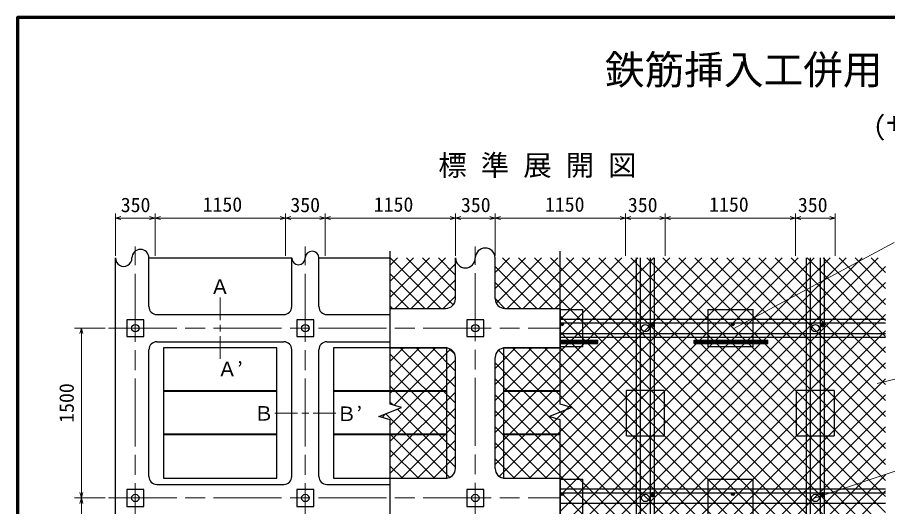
# Model space of a CAD drawing. Units: millimetres, scale not verified. Extents: x 500 to 20500, y 500 to 14350.
# Drawn here: x 500 to 8178, y 10028 to 14350 of the extents above; entities that cross this region are included whole.
import ezdxf
from ezdxf.enums import TextEntityAlignment as Align

# ---------------------------------------------------------------- set-up
doc = ezdxf.new("R2010")
doc.units = ezdxf.units.MM
doc.header["$LTSCALE"] = 50
doc.linetypes.add('CHAIN', pattern=[18.5, 12, -1.5, 3.5, -1.5])
for name, color, linetype, lineweight in [('C-BMK', 3, 'CHAIN', 13), ('C-STR', 6, 'Continuous', 25), ('C-STR-DIM', 1, 'Continuous', 13), ('C-STR-HTXT', 1, 'Continuous', 13), ('C-TTL', 2, 'Continuous', 70)]:
    doc.layers.add(name, color=color, linetype=linetype, lineweight=lineweight)
doc.layers.add('C-TTL-TXT', color=7, linetype='Continuous')
doc.styles.add('ＭＳ ゴシック', font='')
doc.styles.get('ＭＳ ゴシック').set_extended_font_data('MS Gothic')

msp = doc.modelspace()

# ---------------------------------------------------------------- linework, layer by layer
at = {"layer": 'C-BMK', "color": 2}
for p, q in [((1540.2, 6859.73), (1540.2, 12324.73)), ((3040.2, 6859.73), (3040.2, 12324.73)), ((4540.2, 6864.73), (4540.2, 12324.73)), ((1305.2, 11604.73), (5295.2, 11604.73)), ((1305.2, 10104.73), (5295.2, 10104.73))]:
    msp.add_line(p, q, dxfattribs=at)
at = {"layer": 'C-BMK'}
for p, q in [((2290.2, 11874.73), (2290.2, 11674.73)), ((2290.2, 11634.73), (2290.2, 11574.73)), ((2290.2, 11334.73), (2290.2, 11534.73)), ((2770.2, 10854.73), (2970.2, 10854.73)), ((3010.2, 10854.73), (3070.2, 10854.73)), ((3310.2, 10854.73), (3110.2, 10854.73))]:
    msp.add_line(p, q, dxfattribs=at)
at = {"layer": 'C-STR', "color": 7}
for p, q in [((3790.2, 10934.73), (3790.2, 12284.73)), ((5290.2, 10934.73), (5290.2, 12284.73)), ((1365.2, 6929.73), (1365.2, 12224.73)), ((1660.2, 12224.73), (2920.2, 12224.73)), ((1660.2, 11794.73), (1660.2, 12224.73)), ((2920.2, 11794.73), (2920.2, 12224.73)), ((3160.2, 11794.73), (3160.2, 12224.73)), ((3160.2, 12224.73), (3790.2, 12224.73)), ((4365.2, 11864.73), (4365.2, 12224.73)), ((4715.2, 11864.73), (4715.2, 12224.73)), ((5960.2, 12224.73), (5960.2, 6924.73)), ((5994.2, 12224.73), (5994.2, 6924.73)), ((6086.2, 6924.73), (6086.2, 12224.73)), ((6120.2, 6924.73), (6120.2, 12224.73)), ((7460.2, 12224.73), (7460.2, 6924.73)), ((7494.2, 12224.73), (7494.2, 6924.73)), ((7586.2, 6924.73), (7586.2, 12224.73)), ((7620.2, 6924.73), (7620.2, 12224.73)), ((3790.2, 11779.73), (4280.2, 11779.73)), ((4800.2, 11779.73), (5290.2, 11779.73)), ((1730.2, 11724.73), (2850.2, 11724.73)), ((3230.2, 11724.73), (3790.2, 11724.73)), ((5290.2, 11684.73), (8160.2, 11684.73)), ((5290.2, 11650.73), (8160.2, 11650.73)), ((5290.2, 11558.73), (8160.2, 11558.73)), ((5290.2, 11524.73), (8160.2, 11524.73)), ((1730.2, 11484.73), (2850.2, 11484.73)), ((3230.2, 11484.73), (3790.2, 11484.73)), ((1660.2, 10294.73), (1660.2, 11414.73)), ((2920.2, 10294.73), (2920.2, 11414.73)), ((3160.2, 10294.73), (3160.2, 11414.73)), ((3790.2, 11429.73), (4280.2, 11429.73)), ((4800.2, 11429.73), (5290.2, 11429.73)), ((4800.2, 11429.73), (5290.2, 11429.73)), ((4365.2, 10364.73), (4365.2, 11344.73)), ((4715.2, 10364.73), (4715.2, 11344.73)), ((3690.2, 10824.73), (3890.2, 10904.73)), ((3890.2, 10904.73), (3790.2, 10934.73)), ((3790.2, 10794.73), (3690.2, 10824.73)), ((3790.2, 7934.73), (3790.2, 10794.73)), ((5290.2, 10794.73), (5190.2, 10824.73)), ((5290.2, 7934.73), (5290.2, 10794.73)), ((1730.2, 10224.73), (2850.2, 10224.73)), ((3230.2, 10224.73), (3790.2, 10224.73)), ((3790.2, 10279.73), (4280.2, 10279.73)), ((4800.2, 10279.73), (5290.2, 10279.73)), ((4800.2, 10279.73), (5290.2, 10279.73)), ((5290.2, 10184.73), (8160.2, 10184.73)), ((5290.2, 10150.73), (8160.2, 10150.73)), ((5290.2, 10058.73), (8160.2, 10058.73))]:
    msp.add_line(p, q, dxfattribs=at)
at = {"layer": 'C-STR', "color": 1}
for p, q in [((3852.61, 12224.73), (3790.2, 12162.32)), ((4135.46, 12224.73), (3790.2, 11879.48)), ((3994.04, 12224.73), (3790.2, 12020.9)), ((4235.2, 11779.73), (3790.2, 12224.73)), ((3831.88, 11779.73), (4276.88, 12224.73)), ((3931.63, 12224.73), (4345.75, 11810.61)), ((4365.2, 11932.57), (4073.05, 12224.73)), ((4214.47, 12224.73), (4365.2, 12073.99)), ((4983.98, 12224.73), (4715.2, 11955.95)), ((4842.56, 12224.73), (4715.2, 12097.37)), ((6115.36, 12224.73), (4715.2, 10824.58)), ((4715.2, 10683.16), (6256.78, 12224.73)), ((6398.2, 12224.73), (4715.2, 10541.73)), ((4715.2, 10400.31), (6539.62, 12224.73)), ((4715.2, 9268.94), (7670.99, 12224.73)), ((4715.2, 8986.1), (7953.83, 12224.73)), ((4715.2, 9127.52), (7812.41, 12224.73)), ((8095.25, 12224.73), (4717.15, 8846.63)), ((5125.41, 12224.73), (4725.27, 11824.6)), ((6681.04, 12224.73), (4751.43, 10295.12)), ((5225.15, 11779.73), (4780.15, 12224.73)), ((5266.83, 12224.73), (4821.83, 11779.73)), ((4877.46, 10279.73), (6822.46, 12224.73)), ((4921.57, 12224.73), (8160.2, 8986.1)), ((5408.25, 12224.73), (4963.25, 11779.73)), ((4963.25, 11779.73), (5408.25, 12224.73)), ((6963.88, 12224.73), (5018.88, 10279.73)), ((5063, 12224.73), (8160.2, 9127.52)), ((5549.67, 12224.73), (5104.67, 11779.73)), ((7105.3, 12224.73), (5160.3, 10279.73)), ((5204.42, 12224.73), (8160.2, 9268.94)), ((5691.09, 12224.73), (5246.09, 11779.73)), ((5832.51, 12224.73), (5290.2, 11682.42)), ((5290.2, 11541), (5973.93, 12224.73)), ((7246.73, 12224.73), (5290.2, 10268.21)), ((5290.2, 10126.78), (7388.15, 12224.73)), ((7529.57, 12224.73), (5290.2, 9985.36)), ((5345.84, 12224.73), (8160.2, 9410.36)), ((8160.2, 9551.78), (5487.26, 12224.73)), ((5628.68, 12224.73), (8160.2, 9693.21)), ((5770.1, 12224.73), (8160.2, 9834.63)), ((5911.52, 12224.73), (8160.2, 9976.05)), ((8160.2, 10117.47), (6052.95, 12224.73)), ((6194.37, 12224.73), (8160.2, 10258.89)), ((8160.2, 10400.31), (6335.79, 12224.73)), ((6477.21, 12224.73), (8160.2, 10541.73)), ((8160.2, 10683.16), (6618.63, 12224.73)), ((6760.05, 12224.73), (8160.2, 10824.58)), ((8160.2, 10966), (6901.47, 12224.73)), ((7042.89, 12224.73), (8160.2, 11107.42)), ((8160.2, 11248.84), (7184.32, 12224.73)), ((7325.74, 12224.73), (8160.2, 11390.26)), ((8160.2, 11531.68), (7467.16, 12224.73)), ((7608.58, 12224.73), (8160.2, 11673.11)), ((8160.2, 11814.53), (7750, 12224.73)), ((7891.42, 12224.73), (8160.2, 11955.95)), ((8160.2, 12097.37), (8032.84, 12224.73)), ((4365.2, 12171.63), (3973.3, 11779.73)), ((4715.2, 12148.26), (5083.73, 11779.73)), ((4792.07, 8780.12), (8160.2, 12148.26)), ((3790.2, 12083.31), (4093.78, 11779.73)), ((4365.2, 12030.21), (4114.72, 11779.73)), ((4715.2, 12006.84), (4942.31, 11779.73)), ((8160.2, 12006.84), (4933.1, 8779.73)), ((3790.2, 11941.89), (3952.36, 11779.73)), ((4256.14, 11779.73), (4365.2, 11888.79)), ((4715.2, 11865.41), (4800.89, 11779.73)), ((5074.52, 8779.73), (8160.2, 11865.41)), ((3790.2, 11800.46), (3810.94, 11779.73)), ((5290.2, 11779.73), (5290.2, 11429.73)), ((8160.2, 11723.99), (5215.94, 8779.73)), ((8160.2, 8844.68), (5290.2, 11714.68)), ((5290.2, 8712.57), (8160.2, 11582.57)), ((8160.2, 8703.26), (5290.2, 11573.26)), ((8160.2, 11441.15), (5290.2, 8571.15)), ((4188.98, 11429.73), (3790.2, 11030.95)), ((3790.2, 11172.37), (4047.56, 11429.73)), ((3906.14, 11429.73), (3790.2, 11313.79)), ((4365.2, 10801.2), (3790.2, 11376.2)), ((4320.34, 11419.66), (3824.97, 10924.3)), ((3878.1, 11429.73), (4365.2, 10942.62)), ((4019.52, 11429.73), (4365.2, 11084.04)), ((4365.2, 11225.46), (4160.94, 11429.73)), ((4361.02, 11371.07), (4306.55, 11425.54)), ((4715.2, 10966), (5178.93, 11429.73)), ((4715.2, 11248.84), (4896.09, 11429.73)), ((4715.2, 11107.42), (5037.51, 11429.73)), ((4746.08, 11410.27), (8160.2, 7996.15)), ((8160.2, 8137.57), (4868.05, 11429.73)), ((5009.47, 11429.73), (8160.2, 8278.99)), ((8160.2, 8420.41), (5150.89, 11429.73)), ((5290.2, 11431.84), (8160.2, 8561.84)), ((4365.2, 11323.11), (3790.2, 10748.11)), ((8160.2, 7854.73), (4715.2, 11299.73)), ((4715.2, 7854.73), (8160.2, 11299.73)), ((3790.2, 11234.78), (4365.2, 10659.78)), ((3790.2, 10606.68), (4365.2, 11181.68)), ((4365.2, 11181.68), (3790.2, 10606.68)), ((4715.2, 11158.31), (8160.2, 7713.31)), ((8160.2, 11158.31), (4715.2, 7713.31)), ((4365.2, 10518.36), (3790.2, 11093.36)), ((4365.2, 11040.26), (3790.2, 10465.26)), ((8160.2, 7571.89), (4715.2, 11016.89)), ((4715.2, 7571.89), (8160.2, 11016.89)), ((3814.79, 10927.35), (3790.2, 10951.94)), ((3748.87, 10848.2), (3717.28, 10816.61)), ((3751.48, 10849.24), (4313.99, 10286.73)), ((3790.2, 10323.84), (4365.2, 10898.84)), ((4365.2, 10376.94), (3852.5, 10889.65)), ((8160.2, 7430.46), (4715.2, 10875.46)), ((8160.2, 10875.46), (4715.2, 7430.46)), ((3887.51, 10279.73), (4365.2, 10757.42)), ((5169.52, 10279.73), (4715.2, 10734.04)), ((4735.62, 7309.46), (8160.2, 10734.04)), ((3790.2, 10669.09), (4179.57, 10279.73)), ((4028.93, 10279.73), (4365.2, 10616)), ((3790.2, 10527.67), (4038.15, 10279.73)), ((4715.2, 10592.62), (5028.1, 10279.73)), ((4847.31, 7279.73), (8160.2, 10592.62)), ((4365.2, 10474.58), (4170.36, 10279.73)), ((4886.68, 10279.73), (4715.2, 10451.2)), ((8160.2, 10451.2), (4988.73, 7279.73)), ((3790.2, 10386.25), (3896.73, 10279.73)), ((8160.2, 10309.78), (5130.15, 7279.73)), ((5290.2, 10279.73), (5290.2, 9929.73)), ((5271.57, 7279.73), (8160.2, 10168.36)), ((8160.2, 7289.04), (5290.2, 10159.04))]:
    msp.add_line(p, q, dxfattribs=at)
at = {"layer": 'C-STR'}
for p, q in [((5290.2, 11769.73), (5490.2, 11769.73)), ((5490.2, 11439.73), (5490.2, 11769.73)), ((6590.2, 11769.73), (6990.2, 11769.73)), ((6590.2, 11769.73), (6590.2, 11439.73)), ((6990.2, 11439.73), (6990.2, 11769.73)), ((5290.2, 11499.54), (5620.2, 11499.54)), ((5290.2, 11492.04), (5620.2, 11492.04)), ((5290.2, 11484.54), (5620.2, 11484.54)), ((5290.2, 11477.04), (5620.2, 11477.04)), ((5290.2, 11469.54), (5620.2, 11469.54)), ((5295.2, 11469.54), (5295.2, 11499.54)), ((5295.2, 11469.54), (5295.2, 11499.54)), ((5295.2, 11469.54), (5295.2, 11499.54)), ((5295.2, 11469.54), (5295.2, 11499.54)), ((5320.2, 11469.54), (5320.2, 11499.54)), ((5320.2, 11469.54), (5320.2, 11499.54)), ((5320.2, 11469.54), (5320.2, 11499.54)), ((5320.2, 11469.54), (5320.2, 11499.54)), ((5345.2, 11469.54), (5345.2, 11499.54)), ((5345.2, 11469.54), (5345.2, 11499.54)), ((5345.2, 11469.54), (5345.2, 11499.54)), ((5345.2, 11469.54), (5345.2, 11499.54)), ((5370.2, 11469.54), (5370.2, 11499.54)), ((5370.2, 11469.54), (5370.2, 11499.54)), ((5395.2, 11469.54), (5395.2, 11499.54)), ((5420.2, 11469.54), (5420.2, 11499.54)), ((5445.2, 11469.54), (5445.2, 11499.54)), ((5470.2, 11469.54), (5470.2, 11499.54)), ((5495.2, 11469.54), (5495.2, 11499.54)), ((5520.2, 11469.54), (5520.2, 11499.54)), ((5545.2, 11469.54), (5545.2, 11499.54)), ((5570.2, 11469.54), (5570.2, 11499.54)), ((5595.2, 11469.54), (5595.2, 11499.54)), ((5620.2, 11469.54), (5620.2, 11499.54)), ((6470.2, 11499.54), (7120.2, 11499.54)), ((6470.2, 11469.54), (6470.2, 11499.54)), ((6470.2, 11492.04), (7120.2, 11492.04)), ((6470.2, 11484.54), (7120.2, 11484.54)), ((6470.2, 11477.04), (7120.2, 11477.04)), ((6470.2, 11469.54), (7120.2, 11469.54)), ((6495.2, 11469.54), (6495.2, 11499.54)), ((6520.2, 11469.54), (6520.2, 11499.54)), ((6545.2, 11469.54), (6545.2, 11499.54)), ((6570.2, 11469.54), (6570.2, 11499.54)), ((6595.2, 11469.54), (6595.2, 11499.54)), ((6620.2, 11469.54), (6620.2, 11499.54)), ((6645.2, 11469.54), (6645.2, 11499.54)), ((6670.2, 11469.54), (6670.2, 11499.54)), ((6695.2, 11469.54), (6695.2, 11499.54)), ((6720.2, 11469.54), (6720.2, 11499.54)), ((6745.2, 11469.54), (6745.2, 11499.54)), ((6770.2, 11469.54), (6770.2, 11499.54)), ((6795.2, 11469.54), (6795.2, 11499.54)), ((6820.2, 11469.54), (6820.2, 11499.54)), ((6845.2, 11469.54), (6845.2, 11499.54)), ((6870.2, 11469.54), (6870.2, 11499.54)), ((6895.2, 11469.54), (6895.2, 11499.54)), ((6920.2, 11469.54), (6920.2, 11499.54)), ((6945.2, 11469.54), (6945.2, 11499.54)), ((6970.2, 11469.54), (6970.2, 11499.54)), ((6995.2, 11469.54), (6995.2, 11499.54)), ((7020.2, 11469.54), (7020.2, 11499.54)), ((7045.2, 11469.54), (7045.2, 11499.54)), ((7070.2, 11469.54), (7070.2, 11499.54)), ((7095.2, 11469.54), (7095.2, 11499.54)), ((7120.2, 11469.54), (7120.2, 11499.54)), ((2790.2, 11429.73), (1790.2, 11429.73)), ((1790.2, 11429.73), (1790.2, 10279.73)), ((2790.2, 10279.73), (2790.2, 11429.73)), ((4290.2, 11429.73), (3290.2, 11429.73)), ((3290.2, 11429.73), (3290.2, 10279.73)), ((4290.2, 10279.73), (4290.2, 11429.73)), ((5290.2, 11429.73), (4790.2, 11429.73)), ((4790.2, 11429.73), (4790.2, 10279.73)), ((5490.2, 11439.73), (5290.2, 11439.73)), ((6990.2, 11439.73), (6590.2, 11439.73)), ((6590.2, 11434.78), (6590.2, 11434.73)), ((1790.2, 11054.73), (2790.2, 11054.73)), ((2790.2, 11045.73), (1790.2, 11045.73)), ((3290.2, 11054.73), (4290.2, 11054.73)), ((4290.2, 11045.73), (3290.2, 11045.73)), ((4790.2, 11054.73), (5290.2, 11054.73)), ((5290.2, 11045.73), (4790.2, 11045.73)), ((6205.2, 11054.73), (5875.2, 11054.73)), ((5875.2, 10654.73), (5875.2, 11054.73)), ((6205.2, 11054.73), (6205.2, 10654.73)), ((7705.2, 11054.73), (7375.2, 11054.73)), ((7375.2, 10654.73), (7375.2, 11054.73)), ((7705.2, 11054.73), (7705.2, 10654.73)), ((1790.2, 10671.73), (2790.2, 10671.73)), ((2790.2, 10662.73), (1790.2, 10662.73)), ((3290.2, 10671.73), (4290.2, 10671.73)), ((4290.2, 10662.73), (3290.2, 10662.73)), ((4790.2, 10671.73), (5290.2, 10671.73)), ((5290.2, 10662.73), (4790.2, 10662.73)), ((5875.2, 10654.73), (6205.2, 10654.73)), ((7375.2, 10654.73), (7705.2, 10654.73)), ((1790.2, 10279.73), (2790.2, 10279.73)), ((3290.2, 10279.73), (4290.2, 10279.73)), ((4790.2, 10279.73), (5290.2, 10279.73)), ((5290.2, 10269.73), (5490.2, 10269.73)), ((5490.2, 9939.73), (5490.2, 10269.73)), ((6590.2, 10269.73), (6990.2, 10269.73)), ((6590.2, 10269.73), (6590.2, 9939.73)), ((6990.2, 9939.73), (6990.2, 10269.73))]:
    msp.add_line(p, q, dxfattribs=at)
for points in [[(1465.2, 11529.73), (1615.2, 11529.73), (1615.2, 11679.73), (1465.2, 11679.73)], [(2965.2, 11529.73), (3115.2, 11529.73), (3115.2, 11679.73), (2965.2, 11679.73)], [(4465.2, 11529.73), (4615.2, 11529.73), (4615.2, 11679.73), (4465.2, 11679.73)], [(1465.2, 10029.73), (1615.2, 10029.73), (1615.2, 10179.73), (1465.2, 10179.73)], [(2965.2, 10029.73), (3115.2, 10029.73), (3115.2, 10179.73), (2965.2, 10179.73)], [(4465.2, 10029.73), (4615.2, 10029.73), (4615.2, 10179.73), (4465.2, 10179.73)]]:
    msp.add_lwpolyline(points, close=True, dxfattribs=at)
at = {"layer": 'C-STR', "color": 7}
msp.add_lwpolyline([(5290.2, 10794.73), (5190.2, 10824.73), (5390.2, 10904.73), (5290.2, 10934.73)], dxfattribs=at)
at = {"layer": 'C-STR'}
for centre in [(1540.2, 11604.73), (3040.2, 11604.73), (4540.2, 11604.73), (1540.2, 10104.73), (3040.2, 10104.73), (4540.2, 10104.73)]:
    msp.add_circle(centre, 32.5, dxfattribs=at)
at = {"layer": 'C-STR', "color": 7}
for centre, radius in [((5305.5, 11638.73), 12), ((5305.5, 11638.73), 12), ((5305.5, 11638.73), 8), ((5305.5, 11638.73), 3), ((5305.5, 11638.73), 3), ((6040.2, 11604.73), 32.5), ((6103.2, 11633.73), 12), ((6103.2, 11633.73), 8), ((6103.2, 11633.73), 3), ((6811.2, 11638.73), 12), ((6811.2, 11638.73), 12), ((6811.2, 11638.73), 8), ((6811.2, 11638.73), 3), ((6811.2, 11638.73), 3), ((7540.2, 11604.73), 32.5), ((7603.2, 11633.73), 12), ((7603.2, 11633.73), 8), ((7603.2, 11633.73), 3), ((5305.5, 10138.73), 12), ((5305.5, 10138.73), 12), ((5305.5, 10138.73), 8), ((5305.5, 10138.73), 3), ((5305.5, 10138.73), 3), ((6040.2, 10104.73), 32.5), ((6103.2, 10133.73), 12), ((6103.2, 10133.73), 8), ((6103.2, 10133.73), 3), ((6811.2, 10138.73), 12), ((6811.2, 10138.73), 12), ((6811.2, 10138.73), 8), ((6811.2, 10138.73), 3), ((6811.2, 10138.73), 3), ((7540.2, 10104.73), 32.5), ((7603.2, 10133.73), 12), ((7603.2, 10133.73), 8), ((7603.2, 10133.73), 3)]:
    msp.add_circle(centre, radius, dxfattribs=at)
for centre, radius, start, end in [((1585.2, 12224.73), 75, 0, 180), ((3100.2, 12224.73), 60, 0, 180), ((4627.7, 12224.73), 87.5, 359.99992, 179.99992), ((1437.7, 12222.23), 72.54, 178.02513, 1.97487), ((2980.2, 12224.73), 60, 180, 0), ((4452.7, 12224.73), 87.5, 180.00003, 0.00003), ((4280.2, 11864.73), 85, 270, 0), ((4800.2, 11864.73), 85, 180, 270), ((1730.2, 11794.73), 70, 180, 270), ((2850.2, 11794.73), 70, 270, 0), ((3230.2, 11794.73), 70, 180, 270), ((6103.2, 11633.73), 17, 0.00001, 179.99999), ((6103.2, 11633.73), 17, 180.00001, 359.99999), ((7603.2, 11633.73), 17, 0.00001, 179.99999), ((7603.2, 11633.73), 17, 180.00001, 359.99999), ((1730.2, 11414.73), 70, 90, 179.99993), ((2850.2, 11414.73), 70, 0, 90), ((3230.2, 11414.73), 70, 90, 180), ((4280.2, 11344.73), 85, 0, 90), ((4800.2, 11344.73), 85, 90, 180), ((1730.2, 10294.73), 70, 180, 270), ((2850.2, 10294.73), 70, 270, 0), ((3230.2, 10294.73), 70, 180, 270), ((4280.2, 10364.73), 85, 270, 0), ((4800.2, 10364.73), 85, 180, 270), ((6103.2, 10133.73), 17, 0.00001, 179.99999), ((7603.2, 10133.73), 17, 0.00001, 179.99999), ((6103.2, 10133.73), 17, 180.00001, 359.99999), ((7603.2, 10133.73), 17, 180.00001, 359.99999)]:
    msp.add_arc(centre, radius, start, end, dxfattribs=at)
at = {"layer": 'C-STR-DIM'}
for p, q in [((1365.2, 12244.73), (1365.2, 12616.73)), ((1715.2, 12244.73), (1715.2, 12616.73)), ((2865.2, 12244.73), (2865.2, 12616.73)), ((3215.2, 12244.73), (3215.2, 12616.73)), ((4365.2, 12244.73), (4365.2, 12616.73)), ((4715.2, 12244.73), (4715.2, 12616.73)), ((5865.2, 12244.73), (5865.2, 12616.73)), ((6215.2, 12244.73), (6215.2, 12616.73)), ((7365.2, 12244.73), (7365.2, 12616.73)), ((7715.2, 12244.73), (7715.2, 12616.73)), ((1365.2, 12576.73), (1413.5, 12589.67)), ((1365.2, 12576.73), (1715.2, 12576.73)), ((1365.2, 12576.73), (1413.5, 12563.79)), ((1715.2, 12576.73), (1666.91, 12589.67)), ((1715.2, 12576.73), (1666.91, 12563.79)), ((1715.2, 12576.73), (1763.5, 12589.67)), ((1715.2, 12576.73), (2865.2, 12576.73)), ((1715.2, 12576.73), (1763.5, 12563.79)), ((2865.2, 12576.73), (2816.91, 12589.67)), ((2865.2, 12576.73), (2816.91, 12563.79)), ((2865.2, 12576.73), (2913.5, 12589.67)), ((2865.2, 12576.73), (3215.2, 12576.73)), ((2865.2, 12576.73), (2913.5, 12563.79)), ((3215.2, 12576.73), (3166.91, 12589.67)), ((3215.2, 12576.73), (3166.91, 12563.79)), ((3215.2, 12576.73), (3263.5, 12589.67)), ((3215.2, 12576.73), (4365.2, 12576.73)), ((3215.2, 12576.73), (3263.5, 12563.79)), ((4365.2, 12576.73), (4316.91, 12589.67)), ((4365.2, 12576.73), (4316.91, 12563.79)), ((4365.2, 12576.73), (4413.5, 12589.67)), ((4365.2, 12576.73), (4715.2, 12576.73)), ((4365.2, 12576.73), (4413.5, 12563.79)), ((4715.2, 12576.73), (4666.91, 12589.67)), ((4715.2, 12576.73), (4666.91, 12563.79)), ((4715.2, 12576.73), (4763.5, 12589.67)), ((4715.2, 12576.73), (5865.2, 12576.73)), ((4715.2, 12576.73), (4763.5, 12563.79)), ((5865.2, 12576.73), (5816.91, 12589.67)), ((5865.2, 12576.73), (5816.91, 12563.79)), ((5865.2, 12576.73), (5913.5, 12589.67)), ((5865.2, 12576.73), (6215.2, 12576.73)), ((5865.2, 12576.73), (5913.5, 12563.79)), ((6215.2, 12576.73), (6166.91, 12589.67)), ((6215.2, 12576.73), (6166.91, 12563.79)), ((6215.2, 12576.73), (6263.5, 12589.67)), ((6215.2, 12576.73), (7365.2, 12576.73)), ((6215.2, 12576.73), (6263.5, 12563.79)), ((7365.2, 12576.73), (7316.91, 12589.67)), ((7365.2, 12576.73), (7316.91, 12563.79)), ((7365.2, 12576.73), (7413.5, 12589.67)), ((7365.2, 12576.73), (7715.2, 12576.73)), ((7365.2, 12576.73), (7413.5, 12563.79)), ((7715.2, 12576.73), (7666.91, 12589.67)), ((7715.2, 12576.73), (7666.91, 12563.79)), ((1275.2, 11604.73), (1005.2, 11604.73)), ((1065.2, 11604.73), (1052.26, 11556.43)), ((1065.2, 10104.73), (1065.2, 11604.73)), ((1065.2, 11604.73), (1078.14, 11556.43)), ((1065.2, 10104.73), (1052.26, 10153.02)), ((1065.2, 10104.73), (1078.14, 10153.02)), ((1275.2, 10104.73), (1005.2, 10104.73)), ((1065.2, 10104.73), (1052.26, 10056.43)), ((1065.2, 8604.73), (1065.2, 10104.73)), ((1065.2, 10104.73), (1078.14, 10056.43))]:
    msp.add_line(p, q, dxfattribs=at)
at = {"layer": 'C-STR-HTXT'}
for p, q in [((8236.57, 12360.71), (6816.2, 11599.73)), ((8701.19, 11265.07), (8086.13, 11117.33)), ((7541.75, 10105.03), (8677.57, 10486.58))]:
    msp.add_line(p, q, dxfattribs=at)
at = {"layer": 'C-TTL'}
msp.add_lwpolyline([(500, 500), (20500, 500), (20500, 14350), (500, 14350)], close=True, dxfattribs=at)

# ---------------------------------------------------------------- texts
at = {"layer": 'C-BMK', "style": 'ＭＳ ゴシック'}
for s, p in [('Ａ', (2287.54, 11868.54)), ('Ａ’', (2375.63, 11140.54))]:
    msp.add_text(s, height=128.3, dxfattribs=at).set_placement(p, align=Align.BOTTOM_CENTER)
for s, p in [('Ｂ', (2586.65, 10851.98)), ('Ｂ’', (3316.1, 10848.34))]:
    msp.add_text(s, height=128.3, dxfattribs=at).set_placement(p, align=Align.MIDDLE_LEFT)
at = {"layer": 'C-STR-DIM', "color": 7, "style": 'ＭＳ ゴシック'}
for s, p in [('350', (1411.76, 12590.98)), ('1150', (2134.31, 12594.98)), ('350', (2908.34, 12590.98)), ('1150', (3644.3, 12594.98)), ('350', (4413.27, 12590.98)), ('1150', (5154.53, 12594.98)), ('350', (5886.47, 12590.98)), ('1150', (6603, 12594.98)), ('350', (7386.47, 12590.98))]:
    msp.add_text(s, height=128.3, dxfattribs=at).set_placement(p, align=Align.BOTTOM_LEFT)
msp.add_text('1500', height=128.3, rotation=90, dxfattribs=at).set_placement((1036.22, 10768.98), align=Align.BOTTOM_LEFT)
at = {"layer": 'C-TTL-TXT', "color": 3, "style": 'ＭＳ ゴシック'}
for s, height, p in [('鉄筋挿入工併用\u3000勾配緩和網併用簡易吹付法枠工標準施工図', 256.6, (10408.02, 13681.66)), ('（サーフクリート工\u3000テトラタイプＲ1500）', 183.3, (10408.02, 13229.82))]:
    msp.add_text(s, height=height, dxfattribs=at).set_placement(p, align=Align.BOTTOM_CENTER)
at = {"layer": 'C-TTL-TXT', "style": 'ＭＳ ゴシック'}
msp.add_text('標 準 展 開 図', height=183.3, dxfattribs=at).set_placement((4213.74, 13043.82), align=Align.MIDDLE_LEFT)

doc.saveas('drawing.dxf')
